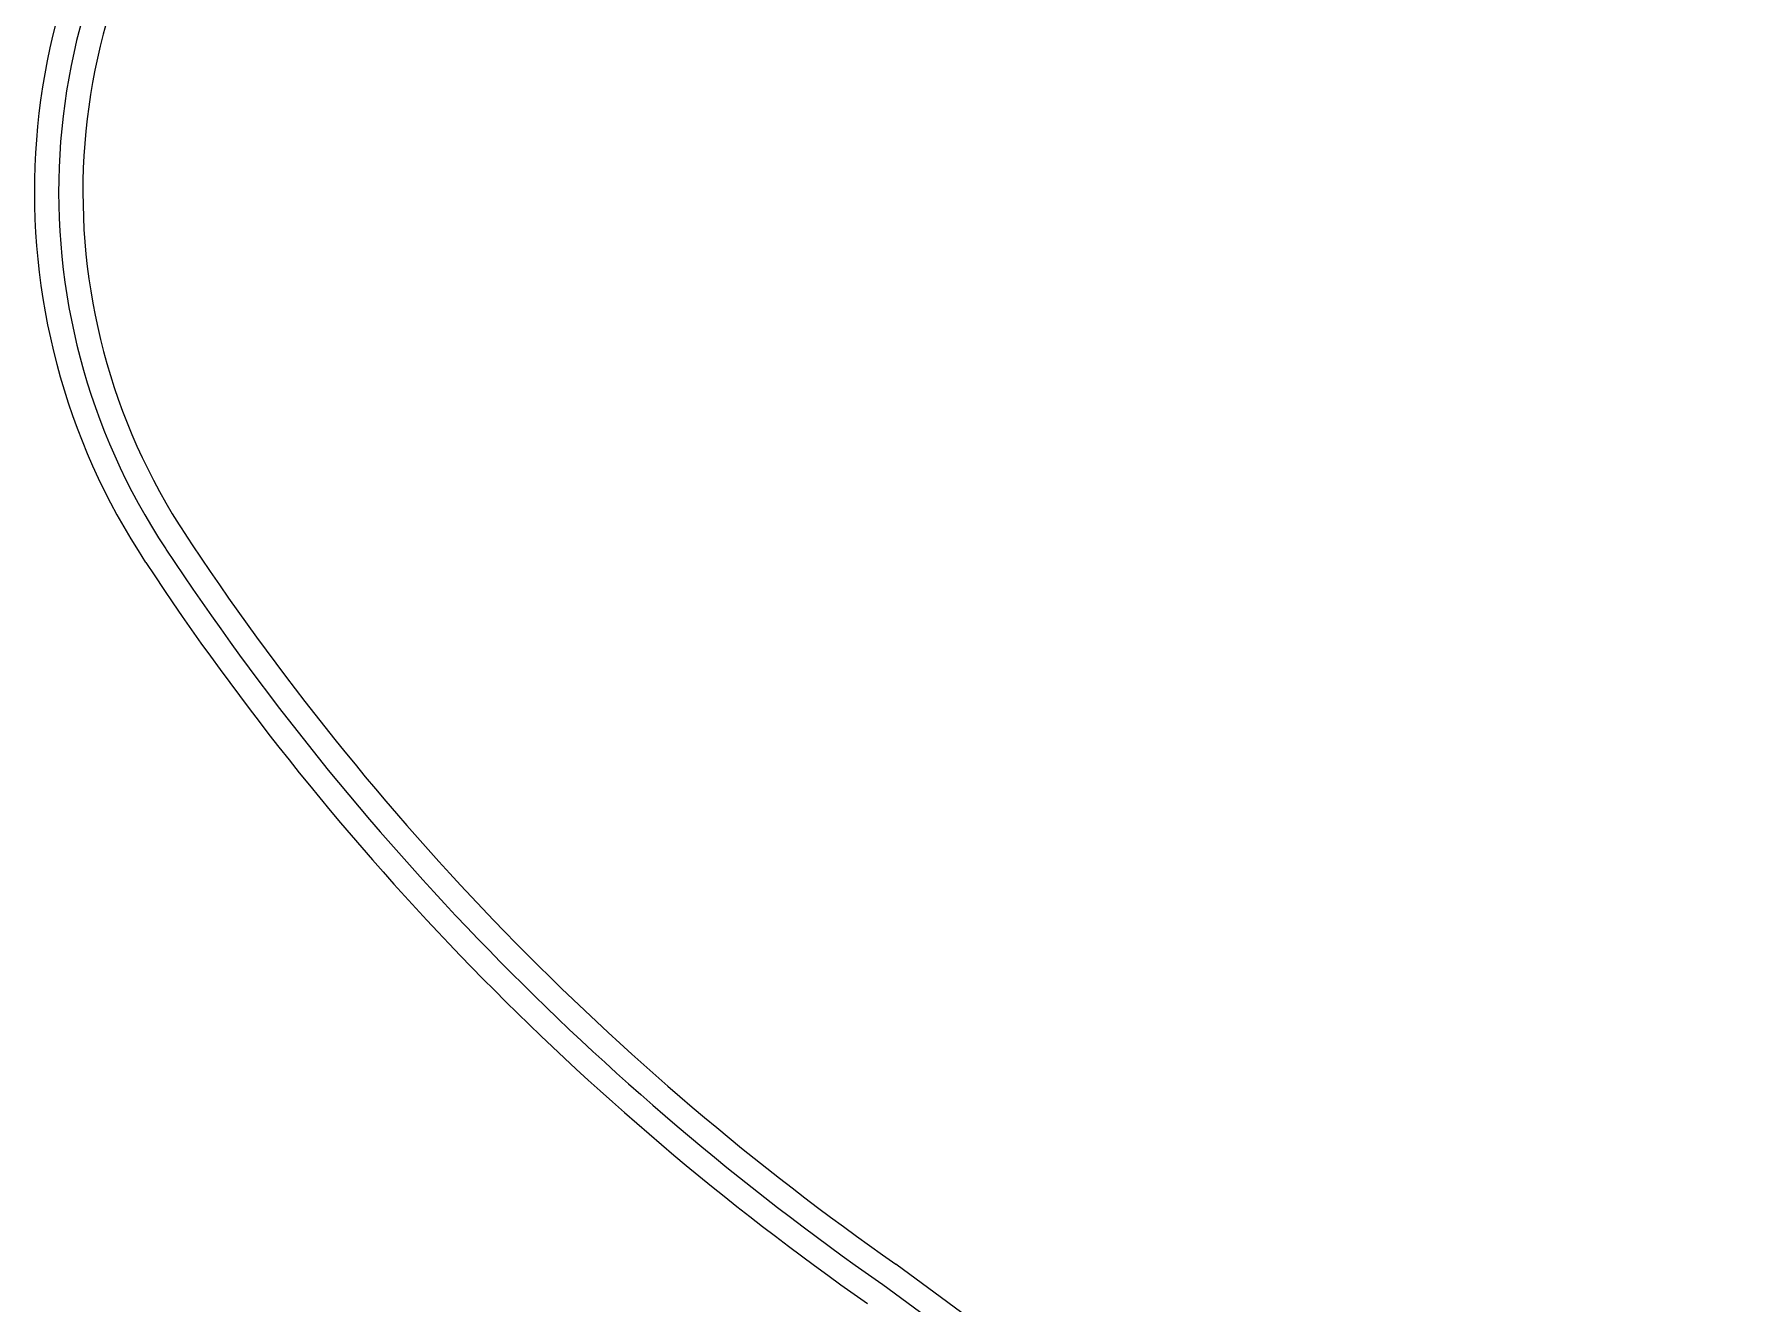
# Model space of a CAD drawing. Header units: millimetres. Extents: x 832728086 to 834530684, y 817551485 to 818349469.
# Drawn here: x 832728255.24 to 832728267.65, y 817960467.79 to 817960476.94 of the extents above; entities that cross this region are included whole.
import ezdxf

# ---------------------------------------------------------------- set-up
doc = ezdxf.new("R2010")
doc.units = ezdxf.units.MM
doc.header["$LTSCALE"] = 100
doc.layers.add('000-Tactile-l', color=8, linetype='Continuous')

# ---------------------------------------------------------------- blocks, each defined once
blk = doc.blocks.new('tactile')
at = {"layer": '000-Tactile-l', "ltscale": 5e-05}
for p, q in [((834139.346, 817943.757), (834133.151, 817948.305)), ((834139.243, 817943.616), (834133.049, 817948.163))]:
    blk.add_line(p, q, dxfattribs=at)
for centre, radius, start, end in [((834131.787, 817956.041), 4.85, 139.9022, 213.4312), ((834131.787, 817956.041), 4.675, 139.9022, 213.4312), ((834131.787, 817956.041), 4.5, 139.9022, 213.4312), ((834144.35, 817964.334), 19.553, 213.3241, 235.0592), ((834144.35, 817964.334), 19.728, 213.4312, 235.0532), ((834144.35, 817964.334), 19.903, 213.4312, 235.0473)]:
    blk.add_arc(centre, radius, start, end, dxfattribs=at)

msp = doc.modelspace()

# ---------------------------------------------------------------- block references
at = {"layer": '000-Tactile-l'}
msp.add_blockref('tactile', (831894128.3015, 817142519.7659), dxfattribs=at)

doc.saveas('drawing.dxf')
